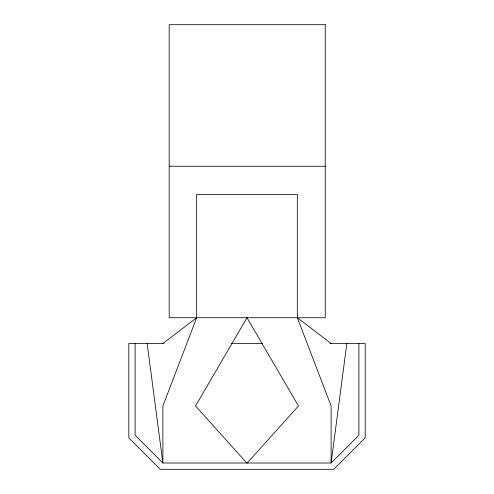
<?xml version="1.0" encoding="UTF-8"?>
<svg xmlns="http://www.w3.org/2000/svg" width="494" height="494" viewBox="0 0 494 494"><rect width="100%" height="100%" fill="white"/><g stroke="black" fill="none" stroke-linecap="round" stroke-linejoin="round"><path stroke-width="0.74" d="M346.85 343.466L331.116 463.008L162.884 463.008L135.109 435.233L135.109 343.466M358.891 343.466L358.891 435.233L331.116 463.008L331.116 405.963L297.332 317.741L297.332 194.438L196.668 194.438L196.668 317.741L162.884 405.963L162.884 463.008L147.15 343.466M247.21 463.008L298.462 405.963L247 317.741L195.538 405.963L246.79 463.008M162.884 343.466L196.668 317.741M169.195 166.262L325.231 166.262M164.014 343.466L128.817 343.466L128.817 437.838L160.278 469.3L333.722 469.3L365.183 437.838L365.183 343.466L329.986 343.466M231.488 343.466L262.512 343.466M297.332 317.741L331.116 343.466M325.231 24.7L169.195 24.7L169.195 317.741L325.231 317.741L325.231 24.7"/></g></svg>
